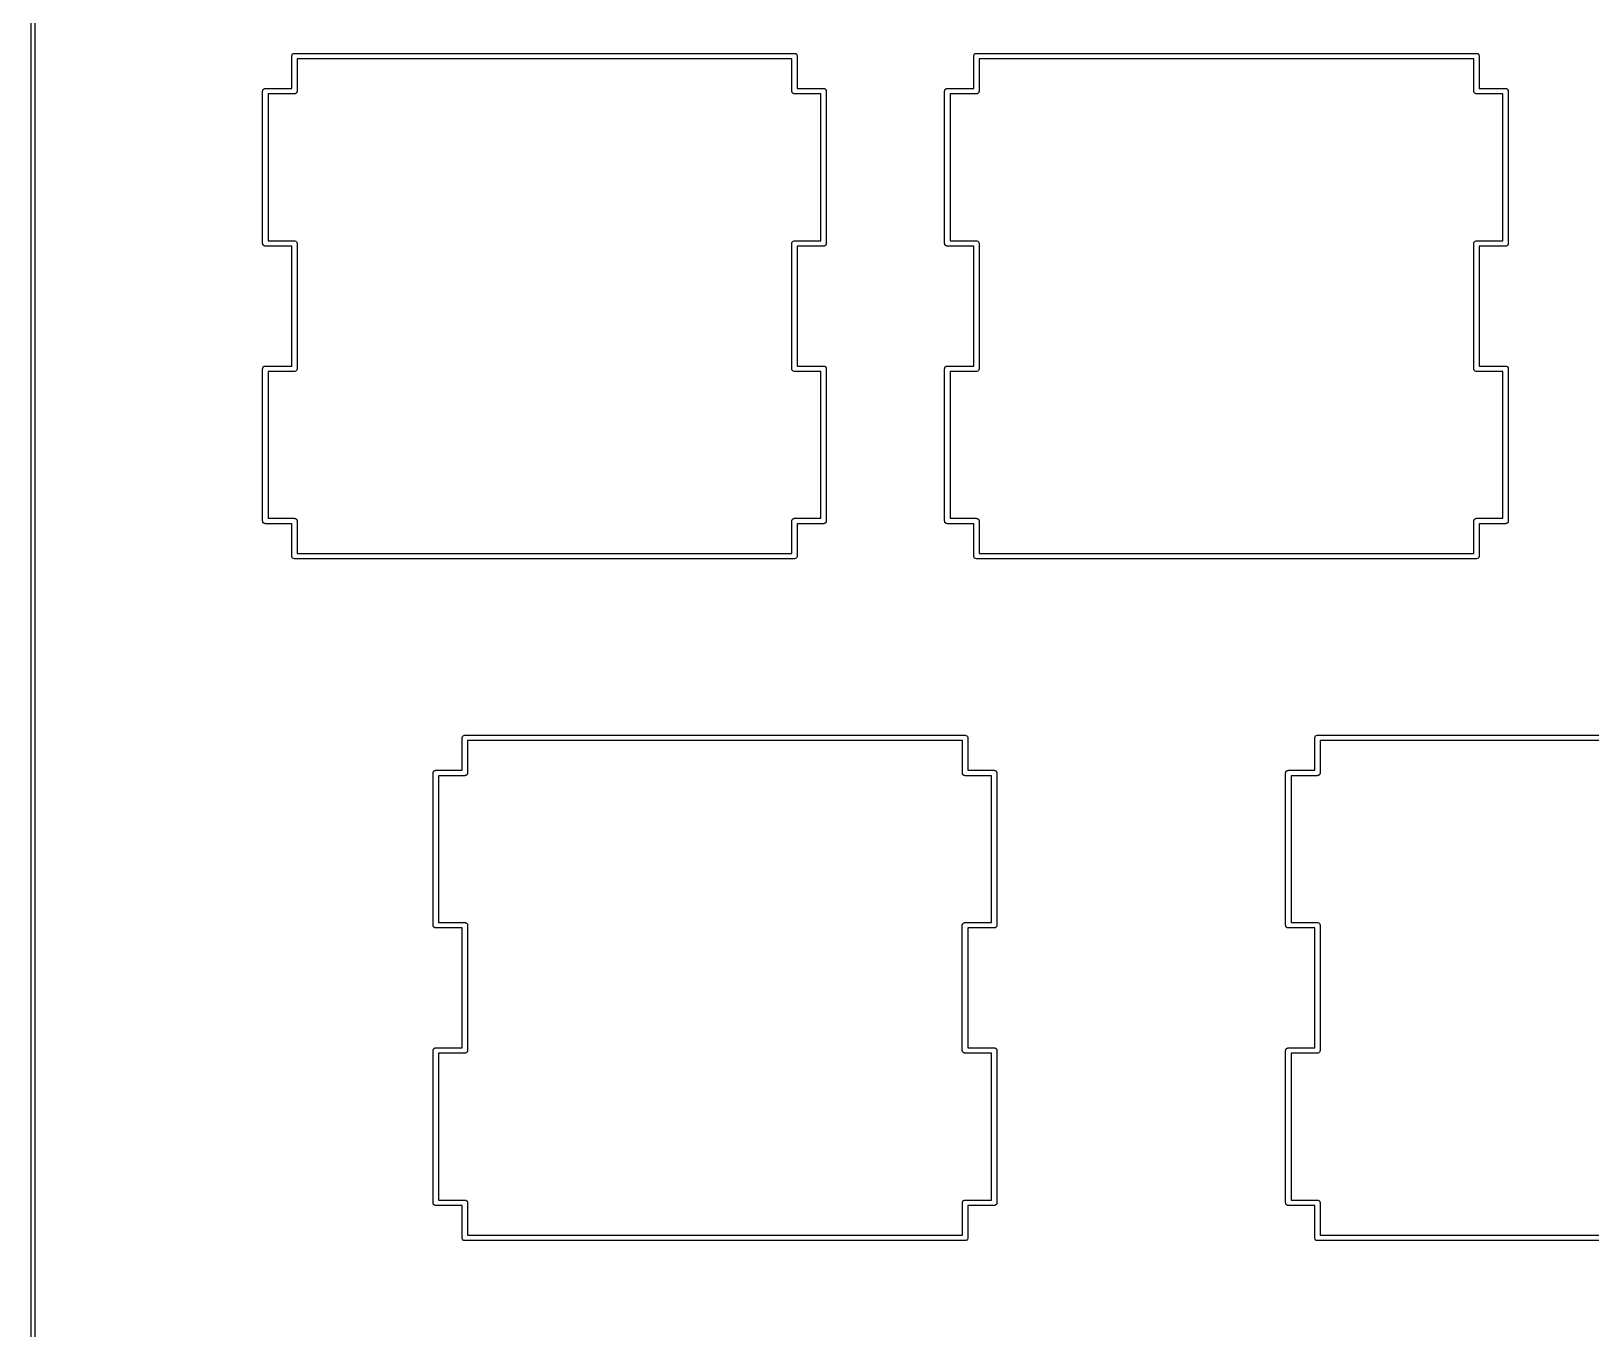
# Model space of a CAD drawing. Extents: x 24 to 395, y -191 to -67.
# Drawn here: x 23.76 to 67.33, y -128.59 to -92.33 of the extents above; entities that cross this region are included whole.
import ezdxf

# ---------------------------------------------------------------- set-up
doc = ezdxf.new("R2010")
doc.units = 0
doc.header["$MEASUREMENT"] = 0
doc.layers.add('BLACK', color=7, linetype='CONTINUOUS')

msp = doc.modelspace()

# ---------------------------------------------------------------- linework, layer by layer
at = {"layer": 'Black'}
for p, q in [((23.7625, -185.737), (23.7625, -71.4375)), ((23.8625, -71.4419), (23.8625, -185.735)), ((31.04, -93.0143), (31.049, -92.9894)), ((31.04, -93.0407), (31.04, -93.0143)), ((31.04, -93.0408), (31.04, -93.0407)), ((31.04, -93.9329), (31.04, -93.0408)), ((31.049, -92.9894), (31.066, -92.9691)), ((31.066, -92.9691), (31.0889, -92.9559)), ((31.0889, -92.9559), (31.115, -92.9513)), ((31.115, -92.9513), (45.085, -92.9513)), ((31.19, -93.1037), (31.19, -94.0079)), ((45.01, -93.1037), (31.19, -93.1037)), ((45.01, -94.0079), (45.01, -93.1037)), ((45.085, -92.9513), (45.1111, -92.9559)), ((45.1111, -92.9559), (45.134, -92.9691)), ((45.134, -92.9691), (45.151, -92.9894)), ((45.151, -92.9894), (45.16, -93.0143)), ((45.16, -93.0143), (45.16, -93.0407)), ((45.16, -93.0407), (45.16, -93.0408)), ((45.16, -93.0408), (45.16, -93.9329)), ((50.09, -93.0143), (50.099, -92.9894)), ((50.09, -93.0407), (50.09, -93.0143)), ((50.09, -93.0408), (50.09, -93.0407)), ((50.09, -93.9329), (50.09, -93.0408)), ((50.099, -92.9894), (50.116, -92.9691)), ((50.116, -92.9691), (50.1389, -92.9559)), ((50.1389, -92.9559), (50.165, -92.9513)), ((50.165, -92.9513), (64.135, -92.9513)), ((50.24, -93.1037), (50.24, -94.0079)), ((64.06, -93.1037), (50.24, -93.1037)), ((64.06, -94.0079), (64.06, -93.1037)), ((64.135, -92.9513), (64.1611, -92.9559)), ((64.1611, -92.9559), (64.184, -92.9691)), ((64.184, -92.9691), (64.201, -92.9894)), ((64.201, -92.9894), (64.21, -93.0143)), ((64.21, -93.0143), (64.21, -93.0407)), ((64.21, -93.0407), (64.21, -93.0408)), ((64.21, -93.0408), (64.21, -93.9329)), ((30.2272, -94.0079), (30.2283, -94.0015)), ((30.2272, -98.2624), (30.2272, -94.0079)), ((30.2283, -93.9949), (30.2306, -93.9887)), ((30.2283, -94.0015), (30.2283, -93.9949)), ((30.2306, -93.9887), (30.2317, -93.9823)), ((30.2317, -93.9823), (30.235, -93.9766)), ((30.235, -93.9766), (30.2372, -93.9704)), ((30.2372, -93.9704), (30.2415, -93.9654)), ((30.2415, -93.9654), (30.2447, -93.9597)), ((30.2447, -93.9597), (30.2498, -93.9555)), ((30.2498, -93.9555), (30.254, -93.9505)), ((30.254, -93.9505), (30.2597, -93.9472)), ((30.2597, -93.9472), (30.2647, -93.943)), ((30.2647, -93.943), (30.2709, -93.9407)), ((30.2709, -93.9407), (30.2765, -93.9375)), ((30.2765, -93.9375), (30.283, -93.9363)), ((30.283, -93.9363), (30.2892, -93.9341)), ((30.2892, -93.9341), (30.2957, -93.9341)), ((30.2957, -93.9341), (30.3022, -93.9329)), ((30.3022, -93.9329), (31.04, -93.9329)), ((31.115, -94.0829), (30.3772, -94.0829)), ((30.3772, -94.0829), (30.3772, -98.1874)), ((31.1215, -94.0818), (31.115, -94.0829)), ((31.128, -94.0818), (31.1215, -94.0818)), ((31.1342, -94.0796), (31.128, -94.0818)), ((31.1407, -94.0784), (31.1342, -94.0796)), ((31.1463, -94.0751), (31.1407, -94.0784)), ((31.1525, -94.0729), (31.1463, -94.0751)), ((31.1575, -94.0687), (31.1525, -94.0729)), ((31.1632, -94.0654), (31.1575, -94.0687)), ((31.1674, -94.0604), (31.1632, -94.0654)), ((31.1725, -94.0561), (31.1674, -94.0604)), ((31.1757, -94.0505), (31.1725, -94.0561)), ((31.18, -94.0454), (31.1757, -94.0505)), ((31.1822, -94.0393), (31.18, -94.0454)), ((31.1855, -94.0336), (31.1822, -94.0393)), ((31.1866, -94.0271), (31.1855, -94.0336)), ((31.1889, -94.021), (31.1866, -94.0271)), ((31.19, -94.0079), (31.1889, -94.0144)), ((31.1889, -94.0144), (31.1889, -94.021)), ((45.0111, -94.0144), (45.01, -94.0079)), ((45.0111, -94.021), (45.0111, -94.0144)), ((45.0134, -94.0271), (45.0111, -94.021)), ((45.0145, -94.0336), (45.0134, -94.0271)), ((45.0178, -94.0393), (45.0145, -94.0336)), ((45.02, -94.0454), (45.0178, -94.0393)), ((45.0243, -94.0505), (45.02, -94.0454)), ((45.0275, -94.0561), (45.0243, -94.0505)), ((45.0326, -94.0604), (45.0275, -94.0561)), ((45.0368, -94.0654), (45.0326, -94.0604)), ((45.0425, -94.0687), (45.0368, -94.0654)), ((45.0475, -94.0729), (45.0425, -94.0687)), ((45.0537, -94.0751), (45.0475, -94.0729)), ((45.0593, -94.0784), (45.0537, -94.0751)), ((45.0658, -94.0796), (45.0593, -94.0784)), ((45.072, -94.0818), (45.0658, -94.0796)), ((45.0785, -94.0818), (45.072, -94.0818)), ((45.085, -94.0829), (45.0785, -94.0818)), ((45.8228, -94.0829), (45.085, -94.0829)), ((45.16, -93.9329), (45.8978, -93.9329)), ((45.8228, -98.1874), (45.8228, -94.0829)), ((45.8978, -93.9329), (45.9043, -93.9341)), ((45.9043, -93.9341), (45.9108, -93.9341)), ((45.9108, -93.9341), (45.917, -93.9363)), ((45.917, -93.9363), (45.9235, -93.9375)), ((45.9235, -93.9375), (45.9291, -93.9407)), ((45.9291, -93.9407), (45.9353, -93.943)), ((45.9353, -93.943), (45.9403, -93.9472)), ((45.9403, -93.9472), (45.946, -93.9505)), ((45.946, -93.9505), (45.9502, -93.9555)), ((45.9502, -93.9555), (45.9553, -93.9597)), ((45.9553, -93.9597), (45.9585, -93.9654)), ((45.9585, -93.9654), (45.9628, -93.9704)), ((45.9628, -93.9704), (45.965, -93.9766)), ((45.965, -93.9766), (45.9683, -93.9823)), ((45.9683, -93.9823), (45.9694, -93.9887)), ((45.9694, -93.9887), (45.9717, -93.9949)), ((45.9717, -93.9949), (45.9717, -94.0015)), ((45.9717, -94.0015), (45.9728, -94.0079)), ((45.9728, -94.0079), (45.9728, -98.2624)), ((49.2772, -94.0079), (49.2783, -94.0015)), ((49.2772, -98.2624), (49.2772, -94.0079)), ((49.2783, -93.9949), (49.2806, -93.9887)), ((49.2783, -94.0015), (49.2783, -93.9949)), ((49.2806, -93.9887), (49.2817, -93.9823)), ((49.2817, -93.9823), (49.285, -93.9766)), ((49.285, -93.9766), (49.2872, -93.9704)), ((49.2872, -93.9704), (49.2915, -93.9654)), ((49.2915, -93.9654), (49.2947, -93.9597)), ((49.2947, -93.9597), (49.2998, -93.9555)), ((49.2998, -93.9555), (49.304, -93.9505)), ((49.304, -93.9505), (49.3097, -93.9472)), ((49.3097, -93.9472), (49.3147, -93.943)), ((49.3147, -93.943), (49.3209, -93.9407)), ((49.3209, -93.9407), (49.3265, -93.9375)), ((49.3265, -93.9375), (49.333, -93.9363)), ((49.333, -93.9363), (49.3392, -93.9341)), ((49.3392, -93.9341), (49.3457, -93.9341)), ((49.3457, -93.9341), (49.3522, -93.9329)), ((49.3522, -93.9329), (50.09, -93.9329)), ((50.165, -94.0829), (49.4272, -94.0829)), ((49.4272, -94.0829), (49.4272, -98.1874)), ((50.1715, -94.0818), (50.165, -94.0829)), ((50.178, -94.0818), (50.1715, -94.0818)), ((50.1842, -94.0796), (50.178, -94.0818)), ((50.1907, -94.0784), (50.1842, -94.0796)), ((50.1963, -94.0751), (50.1907, -94.0784)), ((50.2025, -94.0729), (50.1963, -94.0751)), ((50.2075, -94.0687), (50.2025, -94.0729)), ((50.2132, -94.0654), (50.2075, -94.0687)), ((50.2174, -94.0604), (50.2132, -94.0654)), ((50.2225, -94.0561), (50.2174, -94.0604)), ((50.2257, -94.0505), (50.2225, -94.0561)), ((50.23, -94.0454), (50.2257, -94.0505)), ((50.2322, -94.0393), (50.23, -94.0454)), ((50.2355, -94.0336), (50.2322, -94.0393)), ((50.2366, -94.0271), (50.2355, -94.0336)), ((50.2389, -94.021), (50.2366, -94.0271)), ((50.24, -94.0079), (50.2389, -94.0144)), ((50.2389, -94.0144), (50.2389, -94.021)), ((64.0611, -94.0144), (64.06, -94.0079)), ((64.0611, -94.021), (64.0611, -94.0144)), ((64.0634, -94.0271), (64.0611, -94.021)), ((64.0645, -94.0336), (64.0634, -94.0271)), ((64.0678, -94.0393), (64.0645, -94.0336)), ((64.07, -94.0454), (64.0678, -94.0393)), ((64.0743, -94.0505), (64.07, -94.0454)), ((64.0775, -94.0561), (64.0743, -94.0505)), ((64.0826, -94.0604), (64.0775, -94.0561)), ((64.0868, -94.0654), (64.0826, -94.0604)), ((64.0925, -94.0687), (64.0868, -94.0654)), ((64.0975, -94.0729), (64.0925, -94.0687)), ((64.1037, -94.0751), (64.0975, -94.0729)), ((64.1093, -94.0784), (64.1037, -94.0751)), ((64.1158, -94.0796), (64.1093, -94.0784)), ((64.122, -94.0818), (64.1158, -94.0796)), ((64.1285, -94.0818), (64.122, -94.0818)), ((64.135, -94.0829), (64.1285, -94.0818)), ((64.8728, -94.0829), (64.135, -94.0829)), ((64.21, -93.9329), (64.9478, -93.9329)), ((64.8728, -98.1874), (64.8728, -94.0829)), ((64.9478, -93.9329), (64.9543, -93.9341)), ((64.9543, -93.9341), (64.9608, -93.9341)), ((64.9608, -93.9341), (64.967, -93.9363)), ((64.967, -93.9363), (64.9735, -93.9375)), ((64.9735, -93.9375), (64.9791, -93.9407)), ((64.9791, -93.9407), (64.9853, -93.943)), ((64.9853, -93.943), (64.9903, -93.9472)), ((64.9903, -93.9472), (64.996, -93.9505)), ((64.996, -93.9505), (65.0002, -93.9555)), ((65.0002, -93.9555), (65.0053, -93.9597)), ((65.0053, -93.9597), (65.0085, -93.9654)), ((65.0085, -93.9654), (65.0128, -93.9704)), ((65.0128, -93.9704), (65.015, -93.9766)), ((65.015, -93.9766), (65.0183, -93.9823)), ((65.0183, -93.9823), (65.0194, -93.9887)), ((65.0194, -93.9887), (65.0217, -93.9949)), ((65.0217, -93.9949), (65.0217, -94.0015)), ((65.0217, -94.0015), (65.0228, -94.0079)), ((65.0228, -94.0079), (65.0228, -98.2624)), ((30.2283, -98.2689), (30.2272, -98.2624)), ((30.2283, -98.2755), (30.2283, -98.2689)), ((30.2306, -98.2816), (30.2283, -98.2755)), ((30.2317, -98.2881), (30.2306, -98.2816)), ((30.235, -98.2938), (30.2317, -98.2881)), ((30.2372, -98.2999), (30.235, -98.2938)), ((30.2415, -98.305), (30.2372, -98.2999)), ((30.2447, -98.3106), (30.2415, -98.305)), ((30.2498, -98.3149), (30.2447, -98.3106)), ((30.254, -98.3199), (30.2498, -98.3149)), ((30.2597, -98.3232), (30.254, -98.3199)), ((30.2647, -98.3274), (30.2597, -98.3232)), ((30.2709, -98.3296), (30.2647, -98.3274)), ((30.2765, -98.3329), (30.2709, -98.3296)), ((30.283, -98.3341), (30.2765, -98.3329)), ((30.2892, -98.3363), (30.283, -98.3341)), ((30.2957, -98.3363), (30.2892, -98.3363)), ((30.3022, -98.3374), (30.2957, -98.3363)), ((31.0388, -98.3374), (30.3022, -98.3374)), ((30.3772, -98.1874), (31.1017, -98.1874)), ((31.0388, -101.688), (31.0388, -98.3374)), ((31.1017, -98.1874), (31.1018, -98.1874)), ((31.1018, -98.1874), (31.1282, -98.1874)), ((31.1282, -98.1874), (31.1531, -98.1964)), ((31.1531, -98.1964), (31.1734, -98.2135)), ((31.1734, -98.2135), (31.1866, -98.2364)), ((31.1866, -98.2364), (31.1912, -98.2624)), ((31.1912, -98.2624), (31.1912, -101.763)), ((45.0088, -98.2624), (45.0134, -98.2364)), ((45.0088, -101.763), (45.0088, -98.2624)), ((45.0134, -98.2364), (45.0266, -98.2135)), ((45.0266, -98.2135), (45.0469, -98.1964)), ((45.0469, -98.1964), (45.0718, -98.1874)), ((45.0718, -98.1874), (45.0982, -98.1874)), ((45.0982, -98.1874), (45.0983, -98.1874)), ((45.0983, -98.1874), (45.8228, -98.1874)), ((45.8978, -98.3374), (45.1612, -98.3374)), ((45.1612, -98.3374), (45.1612, -101.688)), ((45.9043, -98.3363), (45.8978, -98.3374)), ((45.9108, -98.3363), (45.9043, -98.3363)), ((45.917, -98.3341), (45.9108, -98.3363)), ((45.9235, -98.3329), (45.917, -98.3341)), ((45.9291, -98.3296), (45.9235, -98.3329)), ((45.9353, -98.3274), (45.9291, -98.3296)), ((45.9403, -98.3232), (45.9353, -98.3274)), ((45.946, -98.3199), (45.9403, -98.3232)), ((45.9502, -98.3149), (45.946, -98.3199)), ((45.9553, -98.3106), (45.9502, -98.3149)), ((45.9585, -98.305), (45.9553, -98.3106)), ((45.9628, -98.2999), (45.9585, -98.305)), ((45.965, -98.2938), (45.9628, -98.2999)), ((45.9683, -98.2881), (45.965, -98.2938)), ((45.9694, -98.2816), (45.9683, -98.2881)), ((45.9717, -98.2755), (45.9694, -98.2816)), ((45.9728, -98.2624), (45.9717, -98.2689)), ((45.9717, -98.2689), (45.9717, -98.2755)), ((49.2783, -98.2689), (49.2772, -98.2624)), ((49.2783, -98.2755), (49.2783, -98.2689)), ((49.2806, -98.2816), (49.2783, -98.2755)), ((49.2817, -98.2881), (49.2806, -98.2816)), ((49.285, -98.2938), (49.2817, -98.2881)), ((49.2872, -98.2999), (49.285, -98.2938)), ((49.2915, -98.305), (49.2872, -98.2999)), ((49.2947, -98.3106), (49.2915, -98.305)), ((49.2998, -98.3149), (49.2947, -98.3106)), ((49.304, -98.3199), (49.2998, -98.3149)), ((49.3097, -98.3232), (49.304, -98.3199)), ((49.3147, -98.3274), (49.3097, -98.3232)), ((49.3209, -98.3296), (49.3147, -98.3274)), ((49.3265, -98.3329), (49.3209, -98.3296)), ((49.333, -98.3341), (49.3265, -98.3329)), ((49.3392, -98.3363), (49.333, -98.3341)), ((49.3457, -98.3363), (49.3392, -98.3363)), ((49.3522, -98.3374), (49.3457, -98.3363)), ((50.0888, -98.3374), (49.3522, -98.3374)), ((49.4272, -98.1874), (50.1517, -98.1874)), ((50.0888, -101.688), (50.0888, -98.3374)), ((50.1517, -98.1874), (50.1518, -98.1874)), ((50.1518, -98.1874), (50.1782, -98.1874)), ((50.1782, -98.1874), (50.2031, -98.1964)), ((50.2031, -98.1964), (50.2234, -98.2135)), ((50.2234, -98.2135), (50.2366, -98.2364)), ((50.2366, -98.2364), (50.2412, -98.2624)), ((50.2412, -98.2624), (50.2412, -101.763)), ((64.0588, -98.2624), (64.0634, -98.2364)), ((64.0588, -101.763), (64.0588, -98.2624)), ((64.0634, -98.2364), (64.0766, -98.2135)), ((64.0766, -98.2135), (64.0969, -98.1964)), ((64.0969, -98.1964), (64.1218, -98.1874)), ((64.1218, -98.1874), (64.1482, -98.1874)), ((64.1482, -98.1874), (64.1483, -98.1874)), ((64.1483, -98.1874), (64.8728, -98.1874)), ((64.9478, -98.3374), (64.2112, -98.3374)), ((64.2112, -98.3374), (64.2112, -101.688)), ((64.9543, -98.3363), (64.9478, -98.3374)), ((64.9608, -98.3363), (64.9543, -98.3363)), ((64.967, -98.3341), (64.9608, -98.3363)), ((64.9735, -98.3329), (64.967, -98.3341)), ((64.9791, -98.3296), (64.9735, -98.3329)), ((64.9853, -98.3274), (64.9791, -98.3296)), ((64.9903, -98.3232), (64.9853, -98.3274)), ((64.996, -98.3199), (64.9903, -98.3232)), ((65.0002, -98.3149), (64.996, -98.3199)), ((65.0053, -98.3106), (65.0002, -98.3149)), ((65.0085, -98.305), (65.0053, -98.3106)), ((65.0128, -98.2999), (65.0085, -98.305)), ((65.015, -98.2938), (65.0128, -98.2999)), ((65.0183, -98.2881), (65.015, -98.2938)), ((65.0194, -98.2816), (65.0183, -98.2881)), ((65.0217, -98.2755), (65.0194, -98.2816)), ((65.0228, -98.2624), (65.0217, -98.2689)), ((65.0217, -98.2689), (65.0217, -98.2755)), ((30.2272, -101.763), (30.2283, -101.756)), ((30.2272, -106.017), (30.2272, -101.763)), ((30.2283, -101.75), (30.2306, -101.743)), ((30.2283, -101.756), (30.2283, -101.75)), ((30.2306, -101.743), (30.2317, -101.737)), ((30.2317, -101.737), (30.235, -101.731)), ((30.235, -101.731), (30.2372, -101.725)), ((30.2372, -101.725), (30.2415, -101.72)), ((30.2415, -101.72), (30.2447, -101.714)), ((30.2447, -101.714), (30.2498, -101.71)), ((30.2498, -101.71), (30.254, -101.705)), ((30.254, -101.705), (30.2597, -101.702)), ((30.2597, -101.702), (30.2647, -101.698)), ((30.2647, -101.698), (30.2709, -101.695)), ((30.2709, -101.695), (30.2765, -101.692)), ((30.2765, -101.692), (30.283, -101.691)), ((30.283, -101.691), (30.2892, -101.689)), ((30.2892, -101.689), (30.2957, -101.689)), ((30.2957, -101.689), (30.3022, -101.688)), ((30.3022, -101.688), (31.0388, -101.688)), ((31.1017, -101.838), (30.3772, -101.838)), ((30.3772, -101.838), (30.3772, -105.942)), ((31.1018, -101.838), (31.1017, -101.838)), ((31.1282, -101.838), (31.1018, -101.838)), ((31.1531, -101.829), (31.1282, -101.838)), ((31.1734, -101.812), (31.1531, -101.829)), ((31.1866, -101.789), (31.1734, -101.812)), ((31.1912, -101.763), (31.1866, -101.789)), ((45.0134, -101.789), (45.0088, -101.763)), ((45.0266, -101.812), (45.0134, -101.789)), ((45.0469, -101.829), (45.0266, -101.812)), ((45.0718, -101.838), (45.0469, -101.829)), ((45.0982, -101.838), (45.0718, -101.838)), ((45.0983, -101.838), (45.0982, -101.838)), ((45.8228, -101.838), (45.0983, -101.838)), ((45.1612, -101.688), (45.8978, -101.688)), ((45.8228, -105.942), (45.8228, -101.838)), ((45.8978, -101.688), (45.9043, -101.689)), ((45.9043, -101.689), (45.9108, -101.689)), ((45.9108, -101.689), (45.917, -101.691)), ((45.917, -101.691), (45.9235, -101.692)), ((45.9235, -101.692), (45.9291, -101.695)), ((45.9291, -101.695), (45.9353, -101.698)), ((45.9353, -101.698), (45.9403, -101.702)), ((45.9403, -101.702), (45.946, -101.705)), ((45.946, -101.705), (45.9502, -101.71)), ((45.9502, -101.71), (45.9553, -101.714)), ((45.9553, -101.714), (45.9585, -101.72)), ((45.9585, -101.72), (45.9628, -101.725)), ((45.9628, -101.725), (45.965, -101.731)), ((45.965, -101.731), (45.9683, -101.737)), ((45.9683, -101.737), (45.9694, -101.743)), ((45.9694, -101.743), (45.9717, -101.75)), ((45.9717, -101.75), (45.9717, -101.756)), ((45.9717, -101.756), (45.9728, -101.763)), ((45.9728, -101.763), (45.9728, -106.017)), ((49.2772, -101.763), (49.2783, -101.756)), ((49.2772, -106.017), (49.2772, -101.763)), ((49.2783, -101.75), (49.2806, -101.743)), ((49.2783, -101.756), (49.2783, -101.75)), ((49.2806, -101.743), (49.2817, -101.737)), ((49.2817, -101.737), (49.285, -101.731)), ((49.285, -101.731), (49.2872, -101.725)), ((49.2872, -101.725), (49.2915, -101.72)), ((49.2915, -101.72), (49.2947, -101.714)), ((49.2947, -101.714), (49.2998, -101.71)), ((49.2998, -101.71), (49.304, -101.705)), ((49.304, -101.705), (49.3097, -101.702)), ((49.3097, -101.702), (49.3147, -101.698)), ((49.3147, -101.698), (49.3209, -101.695)), ((49.3209, -101.695), (49.3265, -101.692)), ((49.3265, -101.692), (49.333, -101.691)), ((49.333, -101.691), (49.3392, -101.689)), ((49.3392, -101.689), (49.3457, -101.689)), ((49.3457, -101.689), (49.3522, -101.688)), ((49.3522, -101.688), (50.0888, -101.688)), ((50.1517, -101.838), (49.4272, -101.838)), ((49.4272, -101.838), (49.4272, -105.942)), ((50.1518, -101.838), (50.1517, -101.838)), ((50.1782, -101.838), (50.1518, -101.838)), ((50.2031, -101.829), (50.1782, -101.838)), ((50.2234, -101.812), (50.2031, -101.829)), ((50.2366, -101.789), (50.2234, -101.812)), ((50.2412, -101.763), (50.2366, -101.789)), ((64.0634, -101.789), (64.0588, -101.763)), ((64.0766, -101.812), (64.0634, -101.789)), ((64.0969, -101.829), (64.0766, -101.812)), ((64.1218, -101.838), (64.0969, -101.829)), ((64.1482, -101.838), (64.1218, -101.838)), ((64.1483, -101.838), (64.1482, -101.838)), ((64.8728, -101.838), (64.1483, -101.838)), ((64.2112, -101.688), (64.9478, -101.688)), ((64.8728, -105.942), (64.8728, -101.838)), ((64.9478, -101.688), (64.9543, -101.689)), ((64.9543, -101.689), (64.9608, -101.689)), ((64.9608, -101.689), (64.967, -101.691)), ((64.967, -101.691), (64.9735, -101.692)), ((64.9735, -101.692), (64.9791, -101.695)), ((64.9791, -101.695), (64.9853, -101.698)), ((64.9853, -101.698), (64.9903, -101.702)), ((64.9903, -101.702), (64.996, -101.705)), ((64.996, -101.705), (65.0002, -101.71)), ((65.0002, -101.71), (65.0053, -101.714)), ((65.0053, -101.714), (65.0085, -101.72)), ((65.0085, -101.72), (65.0128, -101.725)), ((65.0128, -101.725), (65.015, -101.731)), ((65.015, -101.731), (65.0183, -101.737)), ((65.0183, -101.737), (65.0194, -101.743)), ((65.0194, -101.743), (65.0217, -101.75)), ((65.0217, -101.75), (65.0217, -101.756)), ((65.0217, -101.756), (65.0228, -101.763)), ((65.0228, -101.763), (65.0228, -106.017)), ((30.2283, -106.024), (30.2272, -106.017)), ((30.2283, -106.03), (30.2283, -106.024)), ((30.2306, -106.036), (30.2283, -106.03)), ((30.2317, -106.043), (30.2306, -106.036)), ((30.235, -106.048), (30.2317, -106.043)), ((30.2372, -106.055), (30.235, -106.048)), ((30.2415, -106.06), (30.2372, -106.055)), ((30.2447, -106.065), (30.2415, -106.06)), ((30.2498, -106.069), (30.2447, -106.065)), ((30.254, -106.075), (30.2498, -106.069)), ((30.2597, -106.078), (30.254, -106.075)), ((30.2647, -106.082), (30.2597, -106.078)), ((30.2709, -106.084), (30.2647, -106.082)), ((30.2765, -106.088), (30.2709, -106.084)), ((30.283, -106.089), (30.2765, -106.088)), ((30.2892, -106.091), (30.283, -106.089)), ((30.2957, -106.091), (30.2892, -106.091)), ((30.3022, -106.092), (30.2957, -106.091)), ((31.04, -106.092), (30.3022, -106.092)), ((30.3772, -105.942), (31.115, -105.942)), ((31.04, -106.984), (31.04, -106.092)), ((31.115, -105.942), (31.1215, -105.943)), ((31.1215, -105.943), (31.128, -105.943)), ((31.128, -105.943), (31.1342, -105.945)), ((31.1342, -105.945), (31.1407, -105.947)), ((31.1407, -105.947), (31.1463, -105.95)), ((31.1463, -105.95), (31.1525, -105.952)), ((31.1525, -105.952), (31.1575, -105.956)), ((31.1575, -105.956), (31.1632, -105.96)), ((31.1632, -105.96), (31.1674, -105.965)), ((31.1674, -105.965), (31.1725, -105.969)), ((31.1725, -105.969), (31.1757, -105.975)), ((31.1757, -105.975), (31.18, -105.98)), ((31.18, -105.98), (31.1822, -105.986)), ((31.1822, -105.986), (31.1855, -105.991)), ((31.1855, -105.991), (31.1866, -105.998)), ((31.1866, -105.998), (31.1889, -106.004)), ((31.1889, -106.004), (31.1889, -106.011)), ((31.1889, -106.011), (31.19, -106.017)), ((31.19, -106.017), (31.19, -106.921)), ((45.01, -106.017), (45.0111, -106.011)), ((45.01, -106.921), (45.01, -106.017)), ((45.0111, -106.004), (45.0134, -105.998)), ((45.0111, -106.011), (45.0111, -106.004)), ((45.0134, -105.998), (45.0145, -105.991)), ((45.0145, -105.991), (45.0178, -105.986)), ((45.0178, -105.986), (45.02, -105.98)), ((45.02, -105.98), (45.0243, -105.975)), ((45.0243, -105.975), (45.0275, -105.969)), ((45.0275, -105.969), (45.0326, -105.965)), ((45.0326, -105.965), (45.0368, -105.96)), ((45.0368, -105.96), (45.0425, -105.956)), ((45.0425, -105.956), (45.0475, -105.952)), ((45.0475, -105.952), (45.0537, -105.95)), ((45.0537, -105.95), (45.0593, -105.947)), ((45.0593, -105.947), (45.0658, -105.945)), ((45.0658, -105.945), (45.072, -105.943)), ((45.072, -105.943), (45.0785, -105.943)), ((45.0785, -105.943), (45.085, -105.942)), ((45.085, -105.942), (45.8228, -105.942)), ((45.8978, -106.092), (45.16, -106.092)), ((45.16, -106.092), (45.16, -106.984)), ((45.9043, -106.091), (45.8978, -106.092)), ((45.9108, -106.091), (45.9043, -106.091)), ((45.917, -106.089), (45.9108, -106.091)), ((45.9235, -106.088), (45.917, -106.089)), ((45.9291, -106.084), (45.9235, -106.088)), ((45.9353, -106.082), (45.9291, -106.084)), ((45.9403, -106.078), (45.9353, -106.082)), ((45.946, -106.075), (45.9403, -106.078)), ((45.9502, -106.069), (45.946, -106.075)), ((45.9553, -106.065), (45.9502, -106.069)), ((45.9585, -106.06), (45.9553, -106.065)), ((45.9628, -106.055), (45.9585, -106.06)), ((45.965, -106.048), (45.9628, -106.055)), ((45.9683, -106.043), (45.965, -106.048)), ((45.9694, -106.036), (45.9683, -106.043)), ((45.9717, -106.03), (45.9694, -106.036)), ((45.9728, -106.017), (45.9717, -106.024)), ((45.9717, -106.024), (45.9717, -106.03)), ((49.2783, -106.024), (49.2772, -106.017)), ((49.2783, -106.03), (49.2783, -106.024)), ((49.2806, -106.036), (49.2783, -106.03)), ((49.2817, -106.043), (49.2806, -106.036)), ((49.285, -106.048), (49.2817, -106.043)), ((49.2872, -106.055), (49.285, -106.048)), ((49.2915, -106.06), (49.2872, -106.055)), ((49.2947, -106.065), (49.2915, -106.06)), ((49.2998, -106.069), (49.2947, -106.065)), ((49.304, -106.075), (49.2998, -106.069)), ((49.3097, -106.078), (49.304, -106.075)), ((49.3147, -106.082), (49.3097, -106.078)), ((49.3209, -106.084), (49.3147, -106.082)), ((49.3265, -106.088), (49.3209, -106.084)), ((49.333, -106.089), (49.3265, -106.088)), ((49.3392, -106.091), (49.333, -106.089)), ((49.3457, -106.091), (49.3392, -106.091)), ((49.3522, -106.092), (49.3457, -106.091)), ((50.09, -106.092), (49.3522, -106.092)), ((49.4272, -105.942), (50.165, -105.942)), ((50.09, -106.984), (50.09, -106.092)), ((50.165, -105.942), (50.1715, -105.943)), ((50.1715, -105.943), (50.178, -105.943)), ((50.178, -105.943), (50.1842, -105.945)), ((50.1842, -105.945), (50.1907, -105.947)), ((50.1907, -105.947), (50.1963, -105.95)), ((50.1963, -105.95), (50.2025, -105.952)), ((50.2025, -105.952), (50.2075, -105.956)), ((50.2075, -105.956), (50.2132, -105.96)), ((50.2132, -105.96), (50.2174, -105.965)), ((50.2174, -105.965), (50.2225, -105.969)), ((50.2225, -105.969), (50.2257, -105.975)), ((50.2257, -105.975), (50.23, -105.98)), ((50.23, -105.98), (50.2322, -105.986)), ((50.2322, -105.986), (50.2355, -105.991)), ((50.2355, -105.991), (50.2366, -105.998)), ((50.2366, -105.998), (50.2389, -106.004)), ((50.2389, -106.004), (50.2389, -106.011)), ((50.2389, -106.011), (50.24, -106.017)), ((50.24, -106.017), (50.24, -106.921)), ((64.06, -106.017), (64.0611, -106.011)), ((64.06, -106.921), (64.06, -106.017)), ((64.0611, -106.004), (64.0634, -105.998)), ((64.0611, -106.011), (64.0611, -106.004)), ((64.0634, -105.998), (64.0645, -105.991)), ((64.0645, -105.991), (64.0678, -105.986)), ((64.0678, -105.986), (64.07, -105.98)), ((64.07, -105.98), (64.0743, -105.975)), ((64.0743, -105.975), (64.0775, -105.969)), ((64.0775, -105.969), (64.0826, -105.965)), ((64.0826, -105.965), (64.0868, -105.96)), ((64.0868, -105.96), (64.0925, -105.956)), ((64.0925, -105.956), (64.0975, -105.952)), ((64.0975, -105.952), (64.1037, -105.95)), ((64.1037, -105.95), (64.1093, -105.947)), ((64.1093, -105.947), (64.1158, -105.945)), ((64.1158, -105.945), (64.122, -105.943)), ((64.122, -105.943), (64.1285, -105.943)), ((64.1285, -105.943), (64.135, -105.942)), ((64.135, -105.942), (64.8728, -105.942)), ((64.9478, -106.092), (64.21, -106.092)), ((64.21, -106.092), (64.21, -106.984)), ((64.9543, -106.091), (64.9478, -106.092)), ((64.9608, -106.091), (64.9543, -106.091)), ((64.967, -106.089), (64.9608, -106.091)), ((64.9735, -106.088), (64.967, -106.089)), ((64.9791, -106.084), (64.9735, -106.088)), ((64.9853, -106.082), (64.9791, -106.084)), ((64.9903, -106.078), (64.9853, -106.082)), ((64.996, -106.075), (64.9903, -106.078)), ((65.0002, -106.069), (64.996, -106.075)), ((65.0053, -106.065), (65.0002, -106.069)), ((65.0085, -106.06), (65.0053, -106.065)), ((65.0128, -106.055), (65.0085, -106.06)), ((65.015, -106.048), (65.0128, -106.055)), ((65.0183, -106.043), (65.015, -106.048)), ((65.0194, -106.036), (65.0183, -106.043)), ((65.0217, -106.03), (65.0194, -106.036)), ((65.0228, -106.017), (65.0217, -106.024)), ((65.0217, -106.024), (65.0217, -106.03)), ((31.04, -107.011), (31.04, -106.984)), ((31.04, -106.984), (31.04, -106.984)), ((31.049, -107.036), (31.04, -107.011)), ((31.066, -107.056), (31.049, -107.036)), ((31.0889, -107.069), (31.066, -107.056)), ((31.115, -107.074), (31.0889, -107.069)), ((45.085, -107.074), (31.115, -107.074)), ((31.19, -106.921), (45.01, -106.921)), ((45.1111, -107.069), (45.085, -107.074)), ((45.134, -107.056), (45.1111, -107.069)), ((45.151, -107.036), (45.134, -107.056)), ((45.16, -107.011), (45.151, -107.036)), ((45.16, -106.984), (45.16, -106.984)), ((45.16, -106.984), (45.16, -107.011)), ((50.09, -107.011), (50.09, -106.984)), ((50.09, -106.984), (50.09, -106.984)), ((50.099, -107.036), (50.09, -107.011)), ((50.116, -107.056), (50.099, -107.036)), ((50.1389, -107.069), (50.116, -107.056)), ((50.165, -107.074), (50.1389, -107.069)), ((64.135, -107.074), (50.165, -107.074)), ((50.24, -106.921), (64.06, -106.921)), ((64.1611, -107.069), (64.135, -107.074)), ((64.184, -107.056), (64.1611, -107.069)), ((64.201, -107.036), (64.184, -107.056)), ((64.21, -107.011), (64.201, -107.036)), ((64.21, -106.984), (64.21, -106.984)), ((64.21, -106.984), (64.21, -107.011)), ((35.8025, -112.064), (35.8115, -112.039)), ((35.8025, -112.091), (35.8025, -112.064)), ((35.8025, -112.983), (35.8025, -112.091)), ((35.8025, -112.091), (35.8025, -112.091)), ((35.8115, -112.039), (35.8285, -112.019)), ((35.8285, -112.019), (35.8514, -112.006)), ((35.8514, -112.006), (35.8775, -112.001)), ((35.8775, -112.001), (49.8475, -112.001)), ((35.9525, -112.154), (35.9525, -113.058)), ((49.7725, -112.154), (35.9525, -112.154)), ((49.7725, -113.058), (49.7725, -112.154)), ((49.8475, -112.001), (49.8736, -112.006)), ((49.8736, -112.006), (49.8965, -112.019)), ((49.8965, -112.019), (49.9135, -112.039)), ((49.9135, -112.039), (49.9225, -112.064)), ((49.9225, -112.064), (49.9225, -112.091)), ((49.9225, -112.091), (49.9225, -112.091)), ((49.9225, -112.091), (49.9225, -112.983)), ((59.615, -112.064), (59.624, -112.039)), ((59.615, -112.091), (59.615, -112.064)), ((59.615, -112.983), (59.615, -112.091)), ((59.615, -112.091), (59.615, -112.091)), ((59.624, -112.039), (59.641, -112.019)), ((59.641, -112.019), (59.6639, -112.006)), ((59.6639, -112.006), (59.69, -112.001)), ((59.69, -112.001), (73.66, -112.001)), ((59.765, -112.154), (59.765, -113.058)), ((73.585, -112.154), (59.765, -112.154)), ((34.9897, -113.058), (34.9908, -113.051)), ((34.9897, -117.312), (34.9897, -113.058)), ((34.9908, -113.045), (34.9931, -113.039)), ((34.9908, -113.051), (34.9908, -113.045)), ((34.9931, -113.039), (34.9942, -113.032)), ((34.9942, -113.032), (34.9975, -113.027)), ((34.9975, -113.027), (34.9997, -113.02)), ((34.9997, -113.02), (35.004, -113.015)), ((35.004, -113.015), (35.0072, -113.01)), ((35.0072, -113.01), (35.0123, -113.006)), ((35.0123, -113.006), (35.0165, -113)), ((35.0165, -113), (35.0222, -112.997)), ((35.0222, -112.997), (35.0272, -112.993)), ((35.0272, -112.993), (35.0334, -112.991)), ((35.0334, -112.991), (35.039, -112.987)), ((35.039, -112.987), (35.0455, -112.986)), ((35.0455, -112.986), (35.0517, -112.984)), ((35.0517, -112.984), (35.0582, -112.984)), ((35.0582, -112.984), (35.0647, -112.983)), ((35.0647, -112.983), (35.8025, -112.983)), ((35.8775, -113.133), (35.1397, -113.133)), ((35.1397, -113.133), (35.1397, -117.237)), ((35.884, -113.132), (35.8775, -113.133)), ((35.8905, -113.132), (35.884, -113.132)), ((35.8967, -113.13), (35.8905, -113.132)), ((35.9032, -113.128), (35.8967, -113.13)), ((35.9088, -113.125), (35.9032, -113.128)), ((35.915, -113.123), (35.9088, -113.125)), ((35.92, -113.119), (35.915, -113.123)), ((35.9257, -113.115), (35.92, -113.119)), ((35.9299, -113.11), (35.9257, -113.115)), ((35.935, -113.106), (35.9299, -113.11)), ((35.9382, -113.1), (35.935, -113.106)), ((35.9425, -113.095), (35.9382, -113.1)), ((35.9447, -113.089), (35.9425, -113.095)), ((35.948, -113.084), (35.9447, -113.089)), ((35.9491, -113.077), (35.948, -113.084)), ((35.9514, -113.071), (35.9491, -113.077)), ((35.9525, -113.058), (35.9514, -113.064)), ((35.9514, -113.064), (35.9514, -113.071)), ((49.7736, -113.064), (49.7725, -113.058)), ((49.7736, -113.071), (49.7736, -113.064)), ((49.7759, -113.077), (49.7736, -113.071)), ((49.777, -113.084), (49.7759, -113.077)), ((49.7803, -113.089), (49.777, -113.084)), ((49.7825, -113.095), (49.7803, -113.089)), ((49.7868, -113.1), (49.7825, -113.095)), ((49.79, -113.106), (49.7868, -113.1)), ((49.7951, -113.11), (49.79, -113.106)), ((49.7993, -113.115), (49.7951, -113.11)), ((49.805, -113.119), (49.7993, -113.115)), ((49.81, -113.123), (49.805, -113.119)), ((49.8162, -113.125), (49.81, -113.123)), ((49.8218, -113.128), (49.8162, -113.125)), ((49.8283, -113.13), (49.8218, -113.128)), ((49.8345, -113.132), (49.8283, -113.13)), ((49.841, -113.132), (49.8345, -113.132)), ((49.8475, -113.133), (49.841, -113.132)), ((50.5853, -113.133), (49.8475, -113.133)), ((49.9225, -112.983), (50.6603, -112.983)), ((50.5853, -117.237), (50.5853, -113.133)), ((50.6603, -112.983), (50.6668, -112.984)), ((50.6668, -112.984), (50.6733, -112.984)), ((50.6733, -112.984), (50.6795, -112.986)), ((50.6795, -112.986), (50.686, -112.987)), ((50.686, -112.987), (50.6916, -112.991)), ((50.6916, -112.991), (50.6978, -112.993)), ((50.6978, -112.993), (50.7028, -112.997)), ((50.7028, -112.997), (50.7085, -113)), ((50.7085, -113), (50.7127, -113.006)), ((50.7127, -113.006), (50.7178, -113.01)), ((50.7178, -113.01), (50.721, -113.015)), ((50.721, -113.015), (50.7253, -113.02)), ((50.7253, -113.02), (50.7275, -113.027)), ((50.7275, -113.027), (50.7308, -113.032)), ((50.7308, -113.032), (50.7319, -113.039)), ((50.7319, -113.039), (50.7342, -113.045)), ((50.7342, -113.045), (50.7342, -113.051)), ((50.7342, -113.051), (50.7353, -113.058)), ((50.7353, -113.058), (50.7353, -117.312)), ((58.8022, -113.058), (58.8033, -113.051)), ((58.8022, -117.312), (58.8022, -113.058)), ((58.8033, -113.045), (58.8056, -113.039)), ((58.8033, -113.051), (58.8033, -113.045)), ((58.8056, -113.039), (58.8067, -113.032)), ((58.8067, -113.032), (58.81, -113.027)), ((58.81, -113.027), (58.8122, -113.02)), ((58.8122, -113.02), (58.8165, -113.015)), ((58.8165, -113.015), (58.8197, -113.01)), ((58.8197, -113.01), (58.8248, -113.006)), ((58.8248, -113.006), (58.829, -113)), ((58.829, -113), (58.8347, -112.997)), ((58.8347, -112.997), (58.8397, -112.993)), ((58.8397, -112.993), (58.8459, -112.991)), ((58.8459, -112.991), (58.8515, -112.987)), ((58.8515, -112.987), (58.858, -112.986)), ((58.858, -112.986), (58.8642, -112.984)), ((58.8642, -112.984), (58.8707, -112.984)), ((58.8707, -112.984), (58.8772, -112.983)), ((58.8772, -112.983), (59.615, -112.983)), ((59.69, -113.133), (58.9522, -113.133)), ((58.9522, -113.133), (58.9522, -117.237)), ((59.6965, -113.132), (59.69, -113.133)), ((59.703, -113.132), (59.6965, -113.132)), ((59.7092, -113.13), (59.703, -113.132)), ((59.7157, -113.128), (59.7092, -113.13)), ((59.7213, -113.125), (59.7157, -113.128)), ((59.7275, -113.123), (59.7213, -113.125)), ((59.7325, -113.119), (59.7275, -113.123)), ((59.7382, -113.115), (59.7325, -113.119)), ((59.7424, -113.11), (59.7382, -113.115)), ((59.7475, -113.106), (59.7424, -113.11)), ((59.7507, -113.1), (59.7475, -113.106)), ((59.755, -113.095), (59.7507, -113.1)), ((59.7572, -113.089), (59.755, -113.095)), ((59.7605, -113.084), (59.7572, -113.089)), ((59.7616, -113.077), (59.7605, -113.084)), ((59.7639, -113.071), (59.7616, -113.077)), ((59.765, -113.058), (59.7639, -113.064)), ((59.7639, -113.064), (59.7639, -113.071)), ((34.9908, -117.319), (34.9897, -117.312)), ((34.9908, -117.325), (34.9908, -117.319)), ((34.9931, -117.332), (34.9908, -117.325)), ((34.9942, -117.338), (34.9931, -117.332)), ((34.9975, -117.344), (34.9942, -117.338)), ((34.9997, -117.35), (34.9975, -117.344)), ((35.004, -117.355), (34.9997, -117.35)), ((35.0072, -117.361), (35.004, -117.355)), ((35.0123, -117.365), (35.0072, -117.361)), ((35.0165, -117.37), (35.0123, -117.365)), ((35.0222, -117.373), (35.0165, -117.37)), ((35.0272, -117.377), (35.0222, -117.373)), ((35.0334, -117.38), (35.0272, -117.377)), ((35.039, -117.383), (35.0334, -117.38)), ((35.0455, -117.384), (35.039, -117.383)), ((35.0517, -117.386), (35.0455, -117.384)), ((35.0582, -117.386), (35.0517, -117.386)), ((35.0647, -117.387), (35.0582, -117.386)), ((35.8013, -117.387), (35.0647, -117.387)), ((35.1397, -117.237), (35.8642, -117.237)), ((35.8013, -120.738), (35.8013, -117.387)), ((35.8642, -117.237), (35.8643, -117.237)), ((35.8643, -117.237), (35.8907, -117.237)), ((35.8907, -117.237), (35.9156, -117.246)), ((35.9156, -117.246), (35.9359, -117.263)), ((35.9359, -117.263), (35.9491, -117.286)), ((35.9491, -117.286), (35.9537, -117.312)), ((35.9537, -117.312), (35.9537, -120.813)), ((49.7713, -117.312), (49.7759, -117.286)), ((49.7713, -120.813), (49.7713, -117.312)), ((49.7759, -117.286), (49.7891, -117.263)), ((49.7891, -117.263), (49.8094, -117.246)), ((49.8094, -117.246), (49.8343, -117.237)), ((49.8343, -117.237), (49.8607, -117.237)), ((49.8607, -117.237), (49.8608, -117.237)), ((49.8608, -117.237), (50.5853, -117.237)), ((50.6603, -117.387), (49.9237, -117.387)), ((49.9237, -117.387), (49.9237, -120.738)), ((50.6668, -117.386), (50.6603, -117.387)), ((50.6733, -117.386), (50.6668, -117.386)), ((50.6795, -117.384), (50.6733, -117.386)), ((50.686, -117.383), (50.6795, -117.384)), ((50.6916, -117.38), (50.686, -117.383)), ((50.6978, -117.377), (50.6916, -117.38)), ((50.7028, -117.373), (50.6978, -117.377)), ((50.7085, -117.37), (50.7028, -117.373)), ((50.7127, -117.365), (50.7085, -117.37)), ((50.7178, -117.361), (50.7127, -117.365)), ((50.721, -117.355), (50.7178, -117.361)), ((50.7253, -117.35), (50.721, -117.355)), ((50.7275, -117.344), (50.7253, -117.35)), ((50.7308, -117.338), (50.7275, -117.344)), ((50.7319, -117.332), (50.7308, -117.338)), ((50.7342, -117.325), (50.7319, -117.332)), ((50.7353, -117.312), (50.7342, -117.319)), ((50.7342, -117.319), (50.7342, -117.325)), ((58.8033, -117.319), (58.8022, -117.312)), ((58.8033, -117.325), (58.8033, -117.319)), ((58.8056, -117.332), (58.8033, -117.325)), ((58.8067, -117.338), (58.8056, -117.332)), ((58.81, -117.344), (58.8067, -117.338)), ((58.8122, -117.35), (58.81, -117.344)), ((58.8165, -117.355), (58.8122, -117.35)), ((58.8197, -117.361), (58.8165, -117.355)), ((58.8248, -117.365), (58.8197, -117.361)), ((58.829, -117.37), (58.8248, -117.365)), ((58.8347, -117.373), (58.829, -117.37)), ((58.8397, -117.377), (58.8347, -117.373)), ((58.8459, -117.38), (58.8397, -117.377)), ((58.8515, -117.383), (58.8459, -117.38)), ((58.858, -117.384), (58.8515, -117.383)), ((58.8642, -117.386), (58.858, -117.384)), ((58.8707, -117.386), (58.8642, -117.386)), ((58.8772, -117.387), (58.8707, -117.386)), ((59.6138, -117.387), (58.8772, -117.387)), ((58.9522, -117.237), (59.6767, -117.237)), ((59.6138, -120.738), (59.6138, -117.387)), ((59.6767, -117.237), (59.6768, -117.237)), ((59.6768, -117.237), (59.7032, -117.237)), ((59.7032, -117.237), (59.7281, -117.246)), ((59.7281, -117.246), (59.7484, -117.263)), ((59.7484, -117.263), (59.7616, -117.286)), ((59.7616, -117.286), (59.7662, -117.312)), ((59.7662, -117.312), (59.7662, -120.813)), ((34.9897, -120.813), (34.9908, -120.806)), ((34.9897, -125.067), (34.9897, -120.813)), ((34.9908, -120.8), (34.9931, -120.793)), ((34.9908, -120.806), (34.9908, -120.8)), ((34.9931, -120.793), (34.9942, -120.787)), ((34.9942, -120.787), (34.9975, -120.781)), ((34.9975, -120.781), (34.9997, -120.775)), ((34.9997, -120.775), (35.004, -120.77)), ((35.004, -120.77), (35.0072, -120.764)), ((35.0072, -120.764), (35.0123, -120.76)), ((35.0123, -120.76), (35.0165, -120.755)), ((35.0165, -120.755), (35.0222, -120.752)), ((35.0222, -120.752), (35.0272, -120.748)), ((35.0272, -120.748), (35.0334, -120.745)), ((35.0334, -120.745), (35.039, -120.742)), ((35.039, -120.742), (35.0455, -120.741)), ((35.0455, -120.741), (35.0517, -120.739)), ((35.0517, -120.739), (35.0582, -120.739)), ((35.0582, -120.739), (35.0647, -120.738)), ((35.0647, -120.738), (35.8013, -120.738)), ((35.8642, -120.888), (35.1397, -120.888)), ((35.1397, -120.888), (35.1397, -124.992)), ((35.8643, -120.888), (35.8642, -120.888)), ((35.8907, -120.888), (35.8643, -120.888)), ((35.9156, -120.879), (35.8907, -120.888)), ((35.9359, -120.862), (35.9156, -120.879)), ((35.9491, -120.839), (35.9359, -120.862)), ((35.9537, -120.813), (35.9491, -120.839)), ((49.7759, -120.839), (49.7713, -120.813)), ((49.7891, -120.862), (49.7759, -120.839)), ((49.8094, -120.879), (49.7891, -120.862)), ((49.8343, -120.888), (49.8094, -120.879)), ((49.8607, -120.888), (49.8343, -120.888)), ((49.8608, -120.888), (49.8607, -120.888)), ((50.5853, -120.888), (49.8608, -120.888)), ((49.9237, -120.738), (50.6603, -120.738)), ((50.5853, -124.992), (50.5853, -120.888)), ((50.6603, -120.738), (50.6668, -120.739)), ((50.6668, -120.739), (50.6733, -120.739)), ((50.6733, -120.739), (50.6795, -120.741)), ((50.6795, -120.741), (50.686, -120.742)), ((50.686, -120.742), (50.6916, -120.745)), ((50.6916, -120.745), (50.6978, -120.748)), ((50.6978, -120.748), (50.7028, -120.752)), ((50.7028, -120.752), (50.7085, -120.755)), ((50.7085, -120.755), (50.7127, -120.76)), ((50.7127, -120.76), (50.7178, -120.764)), ((50.7178, -120.764), (50.721, -120.77)), ((50.721, -120.77), (50.7253, -120.775)), ((50.7253, -120.775), (50.7275, -120.781)), ((50.7275, -120.781), (50.7308, -120.787)), ((50.7308, -120.787), (50.7319, -120.793)), ((50.7319, -120.793), (50.7342, -120.8)), ((50.7342, -120.8), (50.7342, -120.806)), ((50.7342, -120.806), (50.7353, -120.813)), ((50.7353, -120.813), (50.7353, -125.067)), ((58.8022, -120.813), (58.8033, -120.806)), ((58.8022, -125.067), (58.8022, -120.813)), ((58.8033, -120.8), (58.8056, -120.793)), ((58.8033, -120.806), (58.8033, -120.8)), ((58.8056, -120.793), (58.8067, -120.787)), ((58.8067, -120.787), (58.81, -120.781)), ((58.81, -120.781), (58.8122, -120.775)), ((58.8122, -120.775), (58.8165, -120.77)), ((58.8165, -120.77), (58.8197, -120.764)), ((58.8197, -120.764), (58.8248, -120.76)), ((58.8248, -120.76), (58.829, -120.755)), ((58.829, -120.755), (58.8347, -120.752)), ((58.8347, -120.752), (58.8397, -120.748)), ((58.8397, -120.748), (58.8459, -120.745)), ((58.8459, -120.745), (58.8515, -120.742)), ((58.8515, -120.742), (58.858, -120.741)), ((58.858, -120.741), (58.8642, -120.739)), ((58.8642, -120.739), (58.8707, -120.739)), ((58.8707, -120.739), (58.8772, -120.738)), ((58.8772, -120.738), (59.6138, -120.738)), ((59.6767, -120.888), (58.9522, -120.888)), ((58.9522, -120.888), (58.9522, -124.992)), ((59.6768, -120.888), (59.6767, -120.888)), ((59.7032, -120.888), (59.6768, -120.888)), ((59.7281, -120.879), (59.7032, -120.888)), ((59.7484, -120.862), (59.7281, -120.879)), ((59.7616, -120.839), (59.7484, -120.862)), ((59.7662, -120.813), (59.7616, -120.839)), ((35.1397, -124.992), (35.8775, -124.992)), ((35.8775, -124.992), (35.884, -124.993)), ((35.884, -124.993), (35.8905, -124.993)), ((35.8905, -124.993), (35.8967, -124.995)), ((35.8967, -124.995), (35.9032, -124.997)), ((35.9032, -124.997), (35.9088, -125)), ((35.9088, -125), (35.915, -125.002)), ((35.915, -125.002), (35.92, -125.006)), ((35.92, -125.006), (35.9257, -125.01)), ((35.9257, -125.01), (35.9299, -125.015)), ((35.9299, -125.015), (35.935, -125.019)), ((35.935, -125.019), (35.9382, -125.025)), ((35.9382, -125.025), (35.9425, -125.03)), ((49.7825, -125.03), (49.7868, -125.025)), ((49.7868, -125.025), (49.79, -125.019)), ((49.79, -125.019), (49.7951, -125.015)), ((49.7951, -125.015), (49.7993, -125.01)), ((49.7993, -125.01), (49.805, -125.006)), ((49.805, -125.006), (49.81, -125.002)), ((49.81, -125.002), (49.8162, -125)), ((49.8162, -125), (49.8218, -124.997)), ((49.8218, -124.997), (49.8283, -124.995)), ((49.8283, -124.995), (49.8345, -124.993)), ((49.8345, -124.993), (49.841, -124.993)), ((49.841, -124.993), (49.8475, -124.992)), ((49.8475, -124.992), (50.5853, -124.992)), ((58.9522, -124.992), (59.69, -124.992)), ((59.69, -124.992), (59.6965, -124.993)), ((59.6965, -124.993), (59.703, -124.993)), ((59.703, -124.993), (59.7092, -124.995)), ((59.7092, -124.995), (59.7157, -124.997)), ((59.7157, -124.997), (59.7213, -125)), ((59.7213, -125), (59.7275, -125.002)), ((59.7275, -125.002), (59.7325, -125.006)), ((59.7325, -125.006), (59.7382, -125.01)), ((59.7382, -125.01), (59.7424, -125.015)), ((59.7424, -125.015), (59.7475, -125.019)), ((59.7475, -125.019), (59.7507, -125.025)), ((59.7507, -125.025), (59.755, -125.03)), ((34.9908, -125.074), (34.9897, -125.067)), ((34.9908, -125.08), (34.9908, -125.074)), ((34.9931, -125.086), (34.9908, -125.08)), ((34.9942, -125.093), (34.9931, -125.086)), ((34.9975, -125.098), (34.9942, -125.093)), ((34.9997, -125.105), (34.9975, -125.098)), ((35.004, -125.11), (34.9997, -125.105)), ((35.0072, -125.115), (35.004, -125.11)), ((35.0123, -125.119), (35.0072, -125.115)), ((35.0165, -125.125), (35.0123, -125.119)), ((35.0222, -125.128), (35.0165, -125.125)), ((35.0272, -125.132), (35.0222, -125.128)), ((35.0334, -125.134), (35.0272, -125.132)), ((35.039, -125.138), (35.0334, -125.134)), ((35.0455, -125.139), (35.039, -125.138)), ((35.0517, -125.141), (35.0455, -125.139)), ((35.0582, -125.141), (35.0517, -125.141)), ((35.0647, -125.142), (35.0582, -125.141)), ((35.8025, -125.142), (35.0647, -125.142)), ((35.8025, -126.034), (35.8025, -125.142)), ((35.9425, -125.03), (35.9447, -125.036)), ((35.9447, -125.036), (35.948, -125.041)), ((35.948, -125.041), (35.9491, -125.048)), ((35.9491, -125.048), (35.9514, -125.054)), ((35.9514, -125.054), (35.9514, -125.061)), ((35.9514, -125.061), (35.9525, -125.067)), ((35.9525, -125.067), (35.9525, -125.971)), ((49.7725, -125.067), (49.7736, -125.061)), ((49.7725, -125.971), (49.7725, -125.067)), ((49.7736, -125.054), (49.7759, -125.048)), ((49.7736, -125.061), (49.7736, -125.054)), ((49.7759, -125.048), (49.777, -125.041)), ((49.777, -125.041), (49.7803, -125.036)), ((49.7803, -125.036), (49.7825, -125.03)), ((50.6603, -125.142), (49.9225, -125.142)), ((49.9225, -125.142), (49.9225, -126.034)), ((50.6668, -125.141), (50.6603, -125.142)), ((50.6733, -125.141), (50.6668, -125.141)), ((50.6795, -125.139), (50.6733, -125.141)), ((50.686, -125.138), (50.6795, -125.139)), ((50.6916, -125.134), (50.686, -125.138)), ((50.6978, -125.132), (50.6916, -125.134)), ((50.7028, -125.128), (50.6978, -125.132)), ((50.7085, -125.125), (50.7028, -125.128)), ((50.7127, -125.119), (50.7085, -125.125)), ((50.7178, -125.115), (50.7127, -125.119)), ((50.721, -125.11), (50.7178, -125.115)), ((50.7253, -125.105), (50.721, -125.11)), ((50.7275, -125.098), (50.7253, -125.105)), ((50.7308, -125.093), (50.7275, -125.098)), ((50.7319, -125.086), (50.7308, -125.093)), ((50.7342, -125.08), (50.7319, -125.086)), ((50.7353, -125.067), (50.7342, -125.074)), ((50.7342, -125.074), (50.7342, -125.08)), ((58.8033, -125.074), (58.8022, -125.067)), ((58.8033, -125.08), (58.8033, -125.074)), ((58.8056, -125.086), (58.8033, -125.08)), ((58.8067, -125.093), (58.8056, -125.086)), ((58.81, -125.098), (58.8067, -125.093)), ((58.8122, -125.105), (58.81, -125.098)), ((58.8165, -125.11), (58.8122, -125.105)), ((58.8197, -125.115), (58.8165, -125.11)), ((58.8248, -125.119), (58.8197, -125.115)), ((58.829, -125.125), (58.8248, -125.119)), ((58.8347, -125.128), (58.829, -125.125)), ((58.8397, -125.132), (58.8347, -125.128)), ((58.8459, -125.134), (58.8397, -125.132)), ((58.8515, -125.138), (58.8459, -125.134)), ((58.858, -125.139), (58.8515, -125.138)), ((58.8642, -125.141), (58.858, -125.139)), ((58.8707, -125.141), (58.8642, -125.141)), ((58.8772, -125.142), (58.8707, -125.141)), ((59.615, -125.142), (58.8772, -125.142)), ((59.615, -126.034), (59.615, -125.142)), ((59.755, -125.03), (59.7572, -125.036)), ((59.7572, -125.036), (59.7605, -125.041)), ((59.7605, -125.041), (59.7616, -125.048)), ((59.7616, -125.048), (59.7639, -125.054)), ((59.7639, -125.054), (59.7639, -125.061)), ((59.7639, -125.061), (59.765, -125.067)), ((59.765, -125.067), (59.765, -125.971)), ((35.8025, -126.061), (35.8025, -126.034)), ((35.8025, -126.034), (35.8025, -126.034)), ((35.8115, -126.086), (35.8025, -126.061)), ((35.8285, -126.106), (35.8115, -126.086)), ((35.8514, -126.119), (35.8285, -126.106)), ((35.8775, -126.124), (35.8514, -126.119)), ((49.8475, -126.124), (35.8775, -126.124)), ((35.9525, -125.971), (49.7725, -125.971)), ((49.8736, -126.119), (49.8475, -126.124)), ((49.8965, -126.106), (49.8736, -126.119)), ((49.9135, -126.086), (49.8965, -126.106)), ((49.9225, -126.061), (49.9135, -126.086)), ((49.9225, -126.034), (49.9225, -126.034)), ((49.9225, -126.034), (49.9225, -126.061)), ((59.615, -126.061), (59.615, -126.034)), ((59.615, -126.034), (59.615, -126.034)), ((59.624, -126.086), (59.615, -126.061)), ((59.641, -126.106), (59.624, -126.086)), ((59.6639, -126.119), (59.641, -126.106)), ((59.69, -126.124), (59.6639, -126.119)), ((73.66, -126.124), (59.69, -126.124)), ((59.765, -125.971), (73.585, -125.971))]:
    msp.add_line(p, q, dxfattribs=at)

doc.saveas('drawing.dxf')
